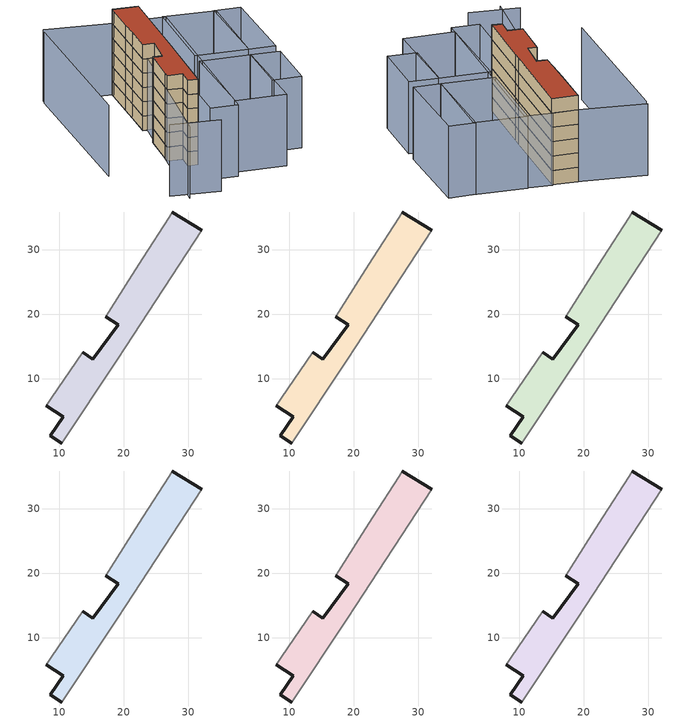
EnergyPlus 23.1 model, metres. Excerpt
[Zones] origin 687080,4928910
40a6f8c0c4f9d5b1_F0_whole
 floor ground (EU_floor_Construction): 18.98,12.96 20.3,14.94 32.07,32.97 27.53,35.82 27.01,34.99 22.96,28.62 20.8,25.22 17.2,19.56 19.13,18.32 15.2,12.98 13.67,14.1 8.74,6.95 7.99,5.83 10.64,4.07 8.62,1.17 10.36,0.02 z0
 wall outside (EU_wall_Construction): 13.67,14.1 15.2,12.98 19.13,18.32 17.2,19.56 / 27.53,35.82 32.07,32.97 / 10.36,0.02 8.62,1.17 10.64,4.07 7.99,5.83 z0:3
 wall adiabatic (EU_wall_Construction): 17.2,19.56 20.8,25.22 22.96,28.62 27.01,34.99 27.53,35.82 / 32.07,32.97 20.3,14.94 18.98,12.96 10.36,0.02 / 7.99,5.83 8.74,6.95 13.67,14.1 z0:3
40a6f8c0c4f9d5b1_F1_whole
 floor to 40a6f8c0c4f9d5b1_F0_whole (EU_floor_Construction): 18.98,12.96 20.3,14.94 32.07,32.97 27.53,35.82 27.01,34.99 22.96,28.62 20.8,25.22 17.2,19.56 19.13,18.32 15.2,12.98 13.67,14.1 8.74,6.95 7.99,5.83 10.64,4.07 8.62,1.17 10.36,0.02 z3
 wall outside (EU_wall_Construction): 13.67,14.1 15.2,12.98 19.13,18.32 17.2,19.56 / 27.53,35.82 32.07,32.97 / 10.36,0.02 8.62,1.17 10.64,4.07 7.99,5.83 z3:6
 wall adiabatic (EU_wall_Construction): 17.2,19.56 20.8,25.22 22.96,28.62 27.01,34.99 27.53,35.82 / 32.07,32.97 20.3,14.94 18.98,12.96 10.36,0.02 / 7.99,5.83 8.74,6.95 13.67,14.1 z3:6
40a6f8c0c4f9d5b1_F2_whole
 floor to 40a6f8c0c4f9d5b1_F1_whole (EU_floor_Construction): 18.98,12.96 20.3,14.94 32.07,32.97 27.53,35.82 27.01,34.99 22.96,28.62 20.8,25.22 17.2,19.56 19.13,18.32 15.2,12.98 13.67,14.1 8.74,6.95 7.99,5.83 10.64,4.07 8.62,1.17 10.36,0.02 z6
 wall outside (EU_wall_Construction): 13.67,14.1 15.2,12.98 19.13,18.32 17.2,19.56 / 27.53,35.82 32.07,32.97 / 10.36,0.02 8.62,1.17 10.64,4.07 7.99,5.83 z6:9
 wall adiabatic (EU_wall_Construction): 17.2,19.56 20.8,25.22 22.96,28.62 27.01,34.99 27.53,35.82 / 32.07,32.97 20.3,14.94 18.98,12.96 10.36,0.02 / 7.99,5.83 8.74,6.95 13.67,14.1 z6:9
40a6f8c0c4f9d5b1_F3_whole
 floor to 40a6f8c0c4f9d5b1_F2_whole (EU_floor_Construction): 18.98,12.96 20.3,14.94 32.07,32.97 27.53,35.82 27.01,34.99 22.96,28.62 20.8,25.22 17.2,19.56 19.13,18.32 15.2,12.98 13.67,14.1 8.74,6.95 7.99,5.83 10.64,4.07 8.62,1.17 10.36,0.02 z9
 wall outside (EU_wall_Construction): 13.67,14.1 15.2,12.98 19.13,18.32 17.2,19.56 / 27.53,35.82 32.07,32.97 / 10.36,0.02 8.62,1.17 10.64,4.07 7.99,5.83 z9:12
 wall adiabatic (EU_wall_Construction): 17.2,19.56 20.8,25.22 22.96,28.62 27.01,34.99 27.53,35.82 / 32.07,32.97 20.3,14.94 18.98,12.96 10.36,0.02 / 7.99,5.83 8.74,6.95 13.67,14.1 z9:12
40a6f8c0c4f9d5b1_F4_whole
 floor to 40a6f8c0c4f9d5b1_F3_whole (EU_floor_Construction): 18.98,12.96 20.3,14.94 32.07,32.97 27.53,35.82 27.01,34.99 22.96,28.62 20.8,25.22 17.2,19.56 19.13,18.32 15.2,12.98 13.67,14.1 8.74,6.95 7.99,5.83 10.64,4.07 8.62,1.17 10.36,0.02 z12
 wall outside (EU_wall_Construction): 13.67,14.1 15.2,12.98 19.13,18.32 17.2,19.56 / 27.53,35.82 32.07,32.97 / 10.36,0.02 8.62,1.17 10.64,4.07 7.99,5.83 z12:15
 wall adiabatic (EU_wall_Construction): 17.2,19.56 20.8,25.22 22.96,28.62 27.01,34.99 27.53,35.82 / 32.07,32.97 20.3,14.94 18.98,12.96 10.36,0.02 / 7.99,5.83 8.74,6.95 13.67,14.1 z12:15
40a6f8c0c4f9d5b1_F5_whole
 floor to 40a6f8c0c4f9d5b1_F4_whole (EU_floor_Construction): 18.98,12.96 20.3,14.94 32.07,32.97 27.53,35.82 27.01,34.99 22.96,28.62 20.8,25.22 17.2,19.56 19.13,18.32 15.2,12.98 13.67,14.1 8.74,6.95 7.99,5.83 10.64,4.07 8.62,1.17 10.36,0.02 z15
 wall outside (EU_wall_Construction): 13.67,14.1 15.2,12.98 19.13,18.32 17.2,19.56 / 27.53,35.82 32.07,32.97 / 10.36,0.02 8.62,1.17 10.64,4.07 7.99,5.83 z15:18
 wall adiabatic (EU_wall_Construction): 17.2,19.56 20.8,25.22 22.96,28.62 27.01,34.99 27.53,35.82 / 32.07,32.97 20.3,14.94 18.98,12.96 10.36,0.02 / 7.99,5.83 8.74,6.95 13.67,14.1 z15:18
 roof outside (EU_roof_Construction): 32.07,32.97 20.3,14.94 18.98,12.96 10.36,0.02 8.62,1.17 10.64,4.07 7.99,5.83 8.74,6.95 13.67,14.1 15.2,12.98 19.13,18.32 17.2,19.56 20.8,25.22 22.96,28.62 27.01,34.99 27.53,35.82 z18
shading: -5.55,-6 2.82,-12.05 / 16.52,44.17 29.49,34.33 / 29.49,34.33 -3.8,-9.58 / 15.78,43.19 -5.27,9.63 / 37.33,1.55 30,-9.97 / 30,-9.97 24.85,-6.69 / 24.85,-6.69 32.18,4.83 / 32.18,4.83 37.33,1.55 / 12.02,-7.93 23.23,10.33 / 23.23,10.33 32.28,4.77 / 32.28,4.77 21.07,-13.49 / 21.07,-13.49 12.02,-7.93 / 6.02,-6.62 31.99,33.14 / 31.99,33.14 36.79,30.01 / 36.79,30.01 10.82,-9.76 / 10.82,-9.76 6.02,-6.62 / 34.15,6.81 45.15,24.76 / 45.15,24.76 49.87,21.87 / 49.87,21.87 38.86,3.92 / 38.86,3.92 34.15,6.81 / 34.22,6.93 24.98,12.91 / 24.98,12.91 36.34,30.46 / 36.34,30.46 45.58,24.48 / 45.58,24.48 34.22,6.93 z0:15
[Building]
EU S2 Campaign: North Axis=0; Terrain=City; Solar Distribution=FullExterior
[Site:Location]
Bologna: Latitude=44.5; Longitude=11.25; Time Zone=1; Elevation=37
[SizingPeriod:WeatherFileDays]
AnnualSizingPeriod: Begin Month=1; Begin Day of Month=1; End Month=12; End Day of Month=31; Day of Week for Start Day=Monday; Use Weather File Daylight Saving Period=No; Use Weather File Rain and Snow Indicators=No
[MATERIAL]
EU_InternalMass_Material: Roughness=MediumRough; Thickness=0.1; Conductivity=1; Density=1800; Specific Heat=900; Thermal Absorptance=0.9; Solar Absorptance=0.7; Visible Absorptance=0.7
[MATERIAL:NOMASS] Roughness=MediumRough; Thermal Absorptance=0.9; Solar Absorptance=0.7; Visible Absorptance=0.7
Name | Thermal Resistance
EU_wall_NoMass | 0.905828
EU_roof_NoMass | 0.37593
EU_floor_NoMass | 0.67114
[CONSTRUCTION]
EU_wall_Construction: EU_wall_NoMass
EU_roof_Construction: EU_roof_NoMass
EU_floor_Construction: EU_floor_NoMass
EU_InternalMass_Construction: EU_InternalMass_Material
[ZONE] Type=1; Multiplier=1; Ceiling Height=autocalculate; Floor Area=autocalculate; Part of Total Floor Area=Yes
Name | Volume
40a6f8c0c4f9d5b1_F0_whole | 537.899
40a6f8c0c4f9d5b1_F1_whole; 40a6f8c0c4f9d5b1_F2_whole; 40a6f8c0c4f9d5b1_F3_whole; 40a6f8c0c4f9d5b1_F4_whole; 40a6f8c0c4f9d5b1_F5_whole | 537.898
[INTERNALMASS] Construction=EU_InternalMass_Construction; Surface Area=179.299
Name | Zone or ZoneList
40a6f8c0c4f9d5b1_F0_whole_EU_InternalMass | 40a6f8c0c4f9d5b1_F0_whole
40a6f8c0c4f9d5b1_F1_whole_EU_InternalMass | 40a6f8c0c4f9d5b1_F1_whole
40a6f8c0c4f9d5b1_F2_whole_EU_InternalMass | 40a6f8c0c4f9d5b1_F2_whole
40a6f8c0c4f9d5b1_F3_whole_EU_InternalMass | 40a6f8c0c4f9d5b1_F3_whole
40a6f8c0c4f9d5b1_F4_whole_EU_InternalMass | 40a6f8c0c4f9d5b1_F4_whole
40a6f8c0c4f9d5b1_F5_whole_EU_InternalMass | 40a6f8c0c4f9d5b1_F5_whole
[OTHEREQUIPMENT] Fuel Type=Electricity; Design Level Calculation Method=Watts/Area; Power per Zone Floor Area=1; Fraction Latent=0; Fraction Radiant=0; Fraction Lost=0; Carbon Dioxide Generation Rate=0; EndUse Subcategory=EU_Step8_InternalGains
Name | Zone or ZoneList or Space or SpaceList | Schedule
EU_Step8_InternalGain_40a6f8c0c4f9d5b1_F0_whole_f000 | 40a6f8c0c4f9d5b1_F0_whole | EU_Step8_GainSchedule_40a6f8c0c4f9d5b1_F0_whole_f000
EU_Step8_InternalGain_40a6f8c0c4f9d5b1_F1_whole_f000 | 40a6f8c0c4f9d5b1_F1_whole | EU_Step8_GainSchedule_40a6f8c0c4f9d5b1_F1_whole_f000
EU_Step8_InternalGain_40a6f8c0c4f9d5b1_F2_whole_f000 | 40a6f8c0c4f9d5b1_F2_whole | EU_Step8_GainSchedule_40a6f8c0c4f9d5b1_F2_whole_f000
EU_Step8_InternalGain_40a6f8c0c4f9d5b1_F3_whole_f000 | 40a6f8c0c4f9d5b1_F3_whole | EU_Step8_GainSchedule_40a6f8c0c4f9d5b1_F3_whole_f000
EU_Step8_InternalGain_40a6f8c0c4f9d5b1_F4_whole_f000 | 40a6f8c0c4f9d5b1_F4_whole | EU_Step8_GainSchedule_40a6f8c0c4f9d5b1_F4_whole_f000
EU_Step8_InternalGain_40a6f8c0c4f9d5b1_F5_whole_f000 | 40a6f8c0c4f9d5b1_F5_whole | EU_Step8_GainSchedule_40a6f8c0c4f9d5b1_F5_whole_f000
[ZONEVENTILATION:DESIGNFLOWRATE] Schedule=EU_AlwaysOn; Design Flow Rate Calculation Method=AirChanges/Hour; Air Changes per Hour=0.73129; Ventilation Type=Natural; Fan Pressure Rise=0; Fan Total Efficiency=1; Constant Term Coefficient=1; Temperature Term Coefficient=0; Velocity Term Coefficient=0; Velocity Squared Term Coefficient=0; Minimum Indoor Temperature=-100; Maximum Indoor Temperature=100; Delta Temperature=-100; Minimum Outdoor Temperature=-100; Maximum Outdoor Temperature=100; Maximum Wind Speed=40
Name | Zone or ZoneList or Space or SpaceList
EU_ConstantAir_40a6f8c0c4f9d5b1_F0_whole | 40a6f8c0c4f9d5b1_F0_whole
EU_ConstantAir_40a6f8c0c4f9d5b1_F1_whole | 40a6f8c0c4f9d5b1_F1_whole
EU_ConstantAir_40a6f8c0c4f9d5b1_F2_whole | 40a6f8c0c4f9d5b1_F2_whole
EU_ConstantAir_40a6f8c0c4f9d5b1_F3_whole | 40a6f8c0c4f9d5b1_F3_whole
EU_ConstantAir_40a6f8c0c4f9d5b1_F4_whole | 40a6f8c0c4f9d5b1_F4_whole
EU_ConstantAir_40a6f8c0c4f9d5b1_F5_whole | 40a6f8c0c4f9d5b1_F5_whole
[HVACTEMPLATE:THERMOSTAT] Constant Heating Setpoint=20; Constant Cooling Setpoint=50
EU_HeatOnly_40a6f8c0c4f9d5b1_F0_whole; EU_HeatOnly_40a6f8c0c4f9d5b1_F1_whole; EU_HeatOnly_40a6f8c0c4f9d5b1_F2_whole; EU_HeatOnly_40a6f8c0c4f9d5b1_F3_whole; EU_HeatOnly_40a6f8c0c4f9d5b1_F4_whole; EU_HeatOnly_40a6f8c0c4f9d5b1_F5_whole
[HVACTEMPLATE:ZONE:IDEALLOADSAIRSYSTEM] System Availability Schedule=EU_AlwaysOn; Maximum Heating Supply Air Temperature=50; Minimum Cooling Supply Air Temperature=13; Maximum Heating Supply Air Humidity Ratio=0.0156; Minimum Cooling Supply Air Humidity Ratio=0.0077; Heating Limit=NoLimit; Cooling Limit=NoLimit; Heating Availability Schedule=EU_AlwaysOn; Cooling Availability Schedule=EU_CoolingOff; Dehumidification Control Type=ConstantSensibleHeatRatio; Cooling Sensible Heat Ratio=0.7; Dehumidification Setpoint=60; Humidification Control Type=None; Humidification Setpoint=30; Outdoor Air Method=None; Outdoor Air Flow Rate per Person=0.00944; Outdoor Air Flow Rate per Zone Floor Area=0; Outdoor Air Flow Rate per Zone=0; Demand Controlled Ventilation Type=None; Outdoor Air Economizer Type=NoEconomizer; Heat Recovery Type=None; Sensible Heat Recovery Effectiveness=0.7; Latent Heat Recovery Effectiveness=0.65
Name | Template Thermostat
40a6f8c0c4f9d5b1_F0_whole | EU_HeatOnly_40a6f8c0c4f9d5b1_F0_whole
40a6f8c0c4f9d5b1_F1_whole | EU_HeatOnly_40a6f8c0c4f9d5b1_F1_whole
40a6f8c0c4f9d5b1_F2_whole | EU_HeatOnly_40a6f8c0c4f9d5b1_F2_whole
40a6f8c0c4f9d5b1_F3_whole | EU_HeatOnly_40a6f8c0c4f9d5b1_F3_whole
40a6f8c0c4f9d5b1_F4_whole | EU_HeatOnly_40a6f8c0c4f9d5b1_F4_whole
40a6f8c0c4f9d5b1_F5_whole | EU_HeatOnly_40a6f8c0c4f9d5b1_F5_whole
[SIZING:ZONE] Zone Cooling Design Supply Air Temperature Input Method=SupplyAirTemperature; Zone Cooling Design Supply Air Temperature=13; Zone Heating Design Supply Air Temperature Input Method=SupplyAirTemperature; Zone Heating Design Supply Air Temperature=50; Zone Cooling Design Supply Air Humidity Ratio=0.008; Zone Heating Design Supply Air Humidity Ratio=0.008; Cooling Design Air Flow Method=DesignDay; Cooling Design Air Flow Rate=0; Cooling Minimum Air Flow per Zone Floor Area=0.000762; Cooling Minimum Air Flow=0; Cooling Minimum Air Flow Fraction=0.2; Heating Design Air Flow Method=DesignDay; Heating Design Air Flow Rate=0; Heating Maximum Air Flow per Zone Floor Area=0.002032; Heating Maximum Air Flow=0.141576; Heating Maximum Air Flow Fraction=0.3; Account for Dedicated Outdoor Air System=No; Dedicated Outdoor Air System Control Strategy=NeutralSupplyAir; Dedicated Outdoor Air Low Setpoint Temperature for Design=autosize; Dedicated Outdoor Air High Setpoint Temperature for Design=autosize; Zone Load Sizing Method=Sensible Load Only No Latent Load; Zone Latent Cooling Design Supply Air Humidity Ratio Input Method=HumidityRatioDifference; Zone Cooling Design Supply Air Humidity Ratio Difference=0.005; Zone Latent Heating Design Supply Air Humidity Ratio Input Method=HumidityRatioDifference; Zone Humidification Design Supply Air Humidity Ratio Difference=0.005
40a6f8c0c4f9d5b1_F0_whole; 40a6f8c0c4f9d5b1_F1_whole; 40a6f8c0c4f9d5b1_F2_whole; 40a6f8c0c4f9d5b1_F3_whole; 40a6f8c0c4f9d5b1_F4_whole; 40a6f8c0c4f9d5b1_F5_whole
[SCHEDULE:CONSTANT]
Name | Hourly Value
EU_AlwaysOn | 1
EU_CoolingOff | 0
[SCHEDULE:FILE] Column Number=1; Rows to Skip at Top=0; Number of Hours of Data=8760; Column Separator=Comma; Interpolate to Timestep=No; Minutes per Item=60; Adjust Schedule for Daylight Savings=Yes
Name | File
EU_Step8_GainSchedule_40a6f8c0c4f9d5b1_F0_whole_f000 | ../../schedules/40a6f8c0c4f9d5b1/40a6f8c0c4f9d5b1_F0_whole_f000_gain.csv
EU_Step8_GainSchedule_40a6f8c0c4f9d5b1_F1_whole_f000 | ../../schedules/40a6f8c0c4f9d5b1/40a6f8c0c4f9d5b1_F1_whole_f000_gain.csv
EU_Step8_GainSchedule_40a6f8c0c4f9d5b1_F2_whole_f000 | ../../schedules/40a6f8c0c4f9d5b1/40a6f8c0c4f9d5b1_F2_whole_f000_gain.csv
EU_Step8_GainSchedule_40a6f8c0c4f9d5b1_F3_whole_f000 | ../../schedules/40a6f8c0c4f9d5b1/40a6f8c0c4f9d5b1_F3_whole_f000_gain.csv
EU_Step8_GainSchedule_40a6f8c0c4f9d5b1_F4_whole_f000 | ../../schedules/40a6f8c0c4f9d5b1/40a6f8c0c4f9d5b1_F4_whole_f000_gain.csv
EU_Step8_GainSchedule_40a6f8c0c4f9d5b1_F5_whole_f000 | ../../schedules/40a6f8c0c4f9d5b1/40a6f8c0c4f9d5b1_F5_whole_f000_gain.csv
